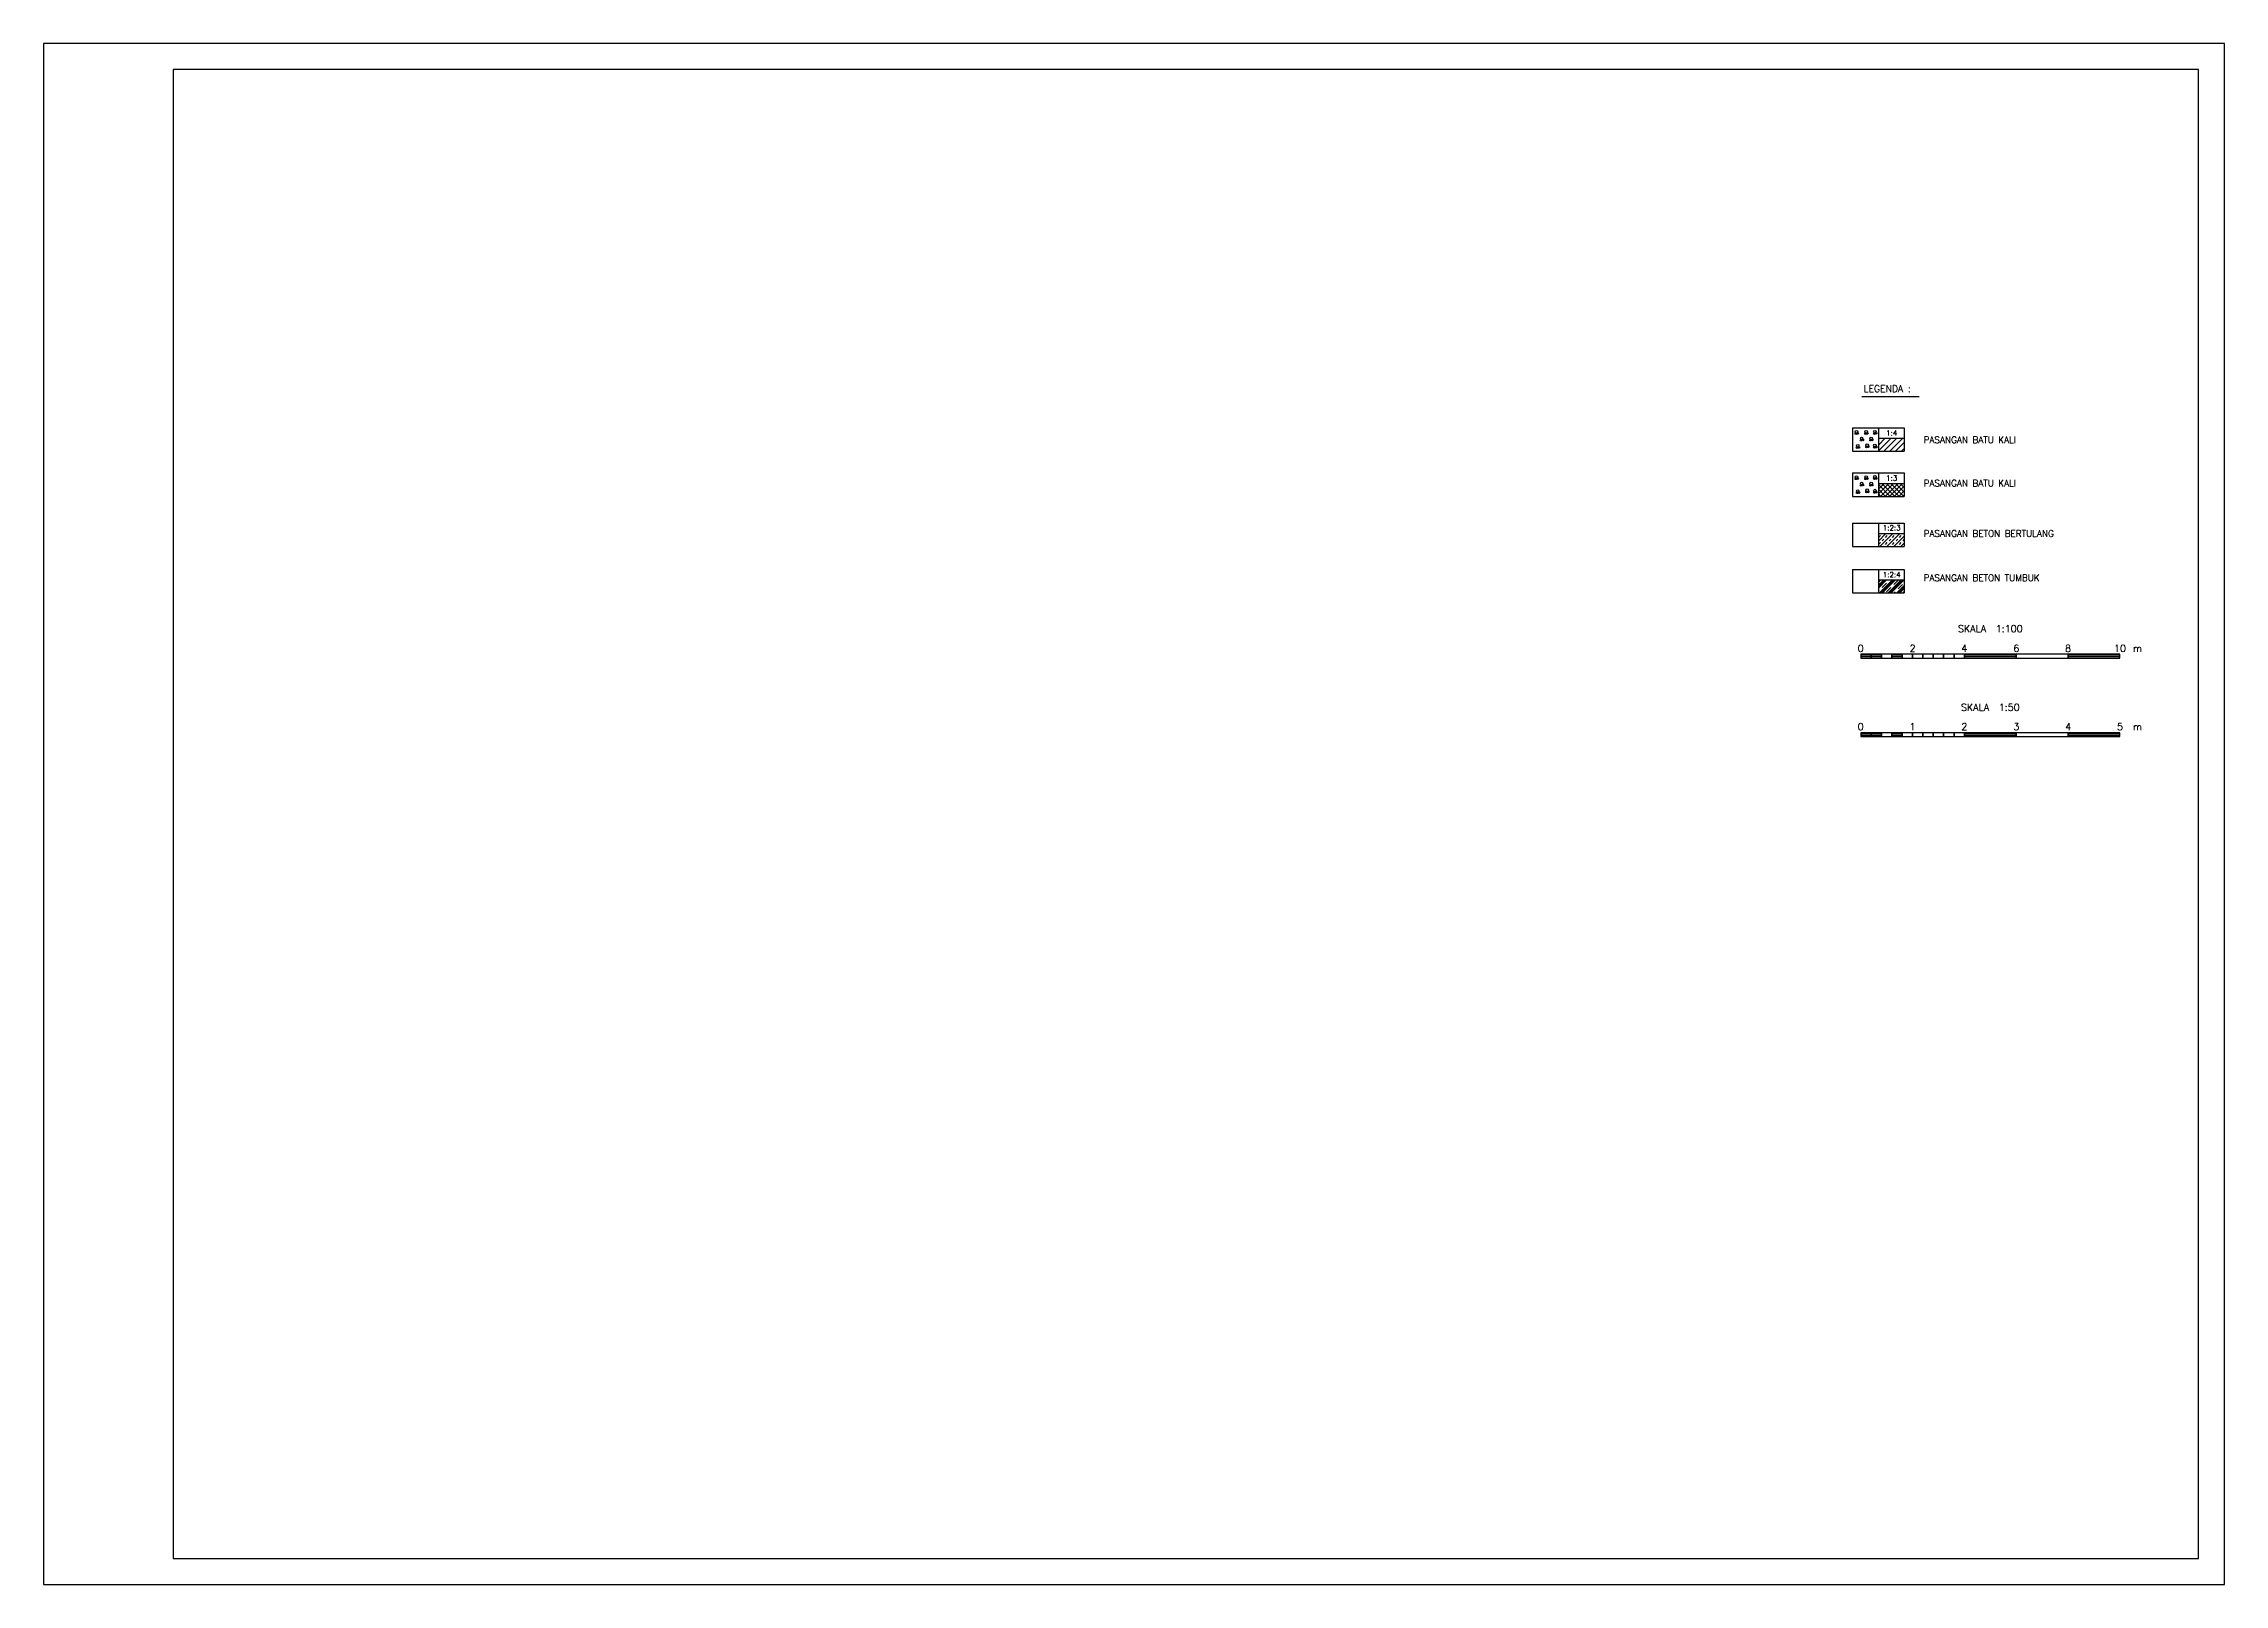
# Model space of a CAD drawing. Header units: metres. Extents: x -297.6 to -213.5, y 361.7 to 421.1.
import ezdxf
from ezdxf.enums import TextEntityAlignment as Align

# ---------------------------------------------------------------- set-up
doc = ezdxf.new("R2010")
doc.units = ezdxf.units.M
doc.header["$MEASUREMENT"] = 0
doc.layers.get('0').update_dxf_attribs({"linetype": 'CONTINUOUS'})
doc.styles.get("Standard").update_dxf_attribs({"font": 'Simplex.shx', "width": 0.8})
pattern_1 = [(0, (-228.50074, 370.562116), (0, 0.0635), [])]
pattern_2 = [(0, (-228.50074, 367.53657), (0, 0.0635), [])]

msp = doc.modelspace()

# ---------------------------------------------------------------- hatches: boundary and pattern name
at = {"linetype": 'Continuous'}
h = msp.add_hatch(dxfattribs=at)
h.set_pattern_fill('ANSI31', color=1, scale=0.05, style=0)
h.set_pattern_definition([(45, (-262.7087, 410.99413), (-0.1122532, 0.1122532), [])])
h.paths.add_polyline_path([(-225.819, 405.34), (-225.819, 405.84), (-226.819, 405.84), (-226.819, 405.34)])
h = msp.add_hatch(dxfattribs=at)
h.set_pattern_fill('ANSI37', color=1, style=0)
h.set_pattern_definition([(45, (4702.42499, 1359.7085), (-0.0883883476, 0.0883883476), []), (135, (4702.42499, 1359.7085), (-0.0883883476, -0.0883883476), [])])
h.paths.add_polyline_path([(-225.819, 403.602), (-225.819, 404.102), (-226.819, 404.102), (-226.819, 403.602)])
h = msp.add_hatch(dxfattribs=at)
h.set_pattern_fill('TRANS', color=1, scale=0.03, angle=45, style=0)
h.set_pattern_definition([(45, (-262.7087, 403.43271), (-0.1347038, 0.1347038), []), (45, (-262.77605, 403.50006), (-0.1347038, 0.1347038), [0.09525, -0.09525])])
h.paths.add_polyline_path([(-225.819, 401.665), (-225.819, 402.165), (-226.819, 402.165), (-226.819, 401.665)])
h = msp.add_hatch(dxfattribs=at)
h.set_pattern_fill('CLAY', color=1, scale=0.05, angle=45, style=0)
h.set_pattern_definition([(45, (-262.7087, 403.57175), (-0.1683798, 0.1683798), []), (45, (-262.73676, 403.59981), (-0.1683798, 0.1683798), []), (45, (-262.76482, 403.62788), (-0.1683798, 0.1683798), []), (45, (-262.82095, 403.684), (-0.1683798, 0.1683798), [0.238125, -0.15875])])
h.paths.add_polyline_path([(-225.819, 399.88), (-225.819, 400.38), (-226.819, 400.38), (-226.819, 399.88)])
h = msp.add_hatch(dxfattribs=at)
h.set_pattern_fill('LINE', color=2, scale=0.02, style=0)
h.set_pattern_definition(pattern_1)
h.paths.add_polyline_path([(-227.501, 397.362), (-227.101, 397.362), (-227.101, 397.512), (-227.501, 397.512)])
h = msp.add_hatch(dxfattribs=at)
h.set_pattern_fill('LINE', color=2, scale=0.02, style=0)
h.set_pattern_definition(pattern_1)
h.paths.add_polyline_path([(-227.101, 397.362), (-226.701, 397.362), (-226.701, 397.512), (-227.101, 397.512)])
h = msp.add_hatch(dxfattribs=at)
h.set_pattern_fill('LINE', color=2, scale=0.02, style=0)
h.set_pattern_definition(pattern_1)
h.paths.add_polyline_path([(-226.301, 397.362), (-225.901, 397.362), (-225.901, 397.512), (-226.301, 397.512)])
h = msp.add_hatch(dxfattribs=at)
h.set_pattern_fill('LINE', color=2, scale=0.02, style=0)
h.set_pattern_definition(pattern_1)
h.paths.add_polyline_path([(-223.501, 397.362), (-221.501, 397.362), (-221.501, 397.512), (-223.501, 397.512)])
h = msp.add_hatch(dxfattribs=at)
h.set_pattern_fill('LINE', color=2, scale=0.02, style=0)
h.set_pattern_definition(pattern_1)
h.paths.add_polyline_path([(-219.501, 397.362), (-217.501, 397.362), (-217.501, 397.512), (-219.501, 397.512)])
h = msp.add_hatch(dxfattribs=at)
h.set_pattern_fill('LINE', color=2, scale=0.02, style=0)
h.set_pattern_definition(pattern_2)
h.paths.add_polyline_path([(-227.501, 394.337), (-227.101, 394.337), (-227.101, 394.487), (-227.501, 394.487)])
h = msp.add_hatch(dxfattribs=at)
h.set_pattern_fill('LINE', color=2, scale=0.02, style=0)
h.set_pattern_definition(pattern_2)
h.paths.add_polyline_path([(-227.101, 394.337), (-226.701, 394.337), (-226.701, 394.487), (-227.101, 394.487)])
h = msp.add_hatch(dxfattribs=at)
h.set_pattern_fill('LINE', color=2, scale=0.02, style=0)
h.set_pattern_definition(pattern_2)
h.paths.add_polyline_path([(-226.301, 394.337), (-225.901, 394.337), (-225.901, 394.487), (-226.301, 394.487)])
h = msp.add_hatch(dxfattribs=at)
h.set_pattern_fill('LINE', color=2, scale=0.02, style=0)
h.set_pattern_definition(pattern_2)
h.paths.add_polyline_path([(-223.501, 394.337), (-221.501, 394.337), (-221.501, 394.487), (-223.501, 394.487)])
h = msp.add_hatch(dxfattribs=at)
h.set_pattern_fill('LINE', color=2, scale=0.02, style=0)
h.set_pattern_definition(pattern_2)
h.paths.add_polyline_path([(-219.501, 394.337), (-217.501, 394.337), (-217.501, 394.487), (-219.501, 394.487)])

# ---------------------------------------------------------------- linework, layer by layer
at = {"color": 4}
msp.add_line((-227.462, 407.45), (-225.251, 407.45), dxfattribs=at)
at = {"color": 3, "linetype": 'Continuous'}
for p, q in [((-227.819, 406.24), (-227.819, 405.34)), ((-227.819, 406.24), (-225.819, 406.24)), ((-226.819, 406.24), (-226.819, 405.34)), ((-225.819, 406.24), (-225.819, 405.34)), ((-226.819, 405.84), (-225.819, 405.84)), ((-227.819, 405.34), (-225.819, 405.34)), ((-227.819, 404.502), (-227.819, 403.602)), ((-227.819, 404.502), (-225.819, 404.502)), ((-226.819, 404.502), (-226.819, 403.602)), ((-226.819, 404.102), (-225.819, 404.102)), ((-225.819, 404.502), (-225.819, 403.602)), ((-227.819, 403.602), (-225.819, 403.602)), ((-227.819, 402.565), (-225.819, 402.565)), ((-227.819, 402.565), (-227.819, 401.665)), ((-226.819, 402.565), (-226.819, 401.665)), ((-226.819, 402.165), (-225.819, 402.165)), ((-225.819, 402.565), (-225.819, 401.665)), ((-227.819, 401.665), (-225.819, 401.665)), ((-227.819, 400.78), (-227.819, 399.88)), ((-227.819, 400.78), (-225.819, 400.78)), ((-226.819, 400.78), (-226.819, 399.88)), ((-226.819, 400.38), (-225.819, 400.38)), ((-225.819, 400.78), (-225.819, 399.88)), ((-227.819, 399.88), (-225.819, 399.88))]:
    msp.add_line(p, q, dxfattribs=at)
at = {"color": 2}
msp.add_lwpolyline([(-297.575, 361.655), (-213.475, 361.655), (-213.475, 421.055), (-297.575, 421.055)], close=True, dxfattribs=at)
at = {"color": 6}
msp.add_lwpolyline([(-292.575, 362.655), (-214.475, 362.655), (-214.475, 420.055), (-292.575, 420.055)], close=True, dxfattribs=at)
at = {"color": 3, "linetype": 'Continuous'}
for points in [[(-227.501, 397.362), (-227.101, 397.362), (-227.101, 397.512), (-227.501, 397.512)], [(-227.101, 397.362), (-226.701, 397.362), (-226.701, 397.512), (-227.101, 397.512)], [(-226.701, 397.362), (-226.301, 397.362), (-226.301, 397.512), (-226.701, 397.512)], [(-226.301, 397.362), (-225.901, 397.362), (-225.901, 397.512), (-226.301, 397.512)], [(-225.901, 397.362), (-225.501, 397.362), (-225.501, 397.512), (-225.901, 397.512)], [(-225.501, 397.362), (-225.101, 397.362), (-225.101, 397.512), (-225.501, 397.512)], [(-225.101, 397.362), (-224.701, 397.362), (-224.701, 397.512), (-225.101, 397.512)], [(-224.701, 397.362), (-224.301, 397.362), (-224.301, 397.512), (-224.701, 397.512)], [(-224.301, 397.362), (-223.901, 397.362), (-223.901, 397.512), (-224.301, 397.512)], [(-223.901, 397.362), (-223.501, 397.362), (-223.501, 397.512), (-223.901, 397.512)], [(-223.501, 397.362), (-221.501, 397.362), (-221.501, 397.512), (-223.501, 397.512)], [(-221.501, 397.362), (-219.501, 397.362), (-219.501, 397.512), (-221.501, 397.512)], [(-219.501, 397.362), (-217.501, 397.362), (-217.501, 397.512), (-219.501, 397.512)], [(-227.501, 394.337), (-227.101, 394.337), (-227.101, 394.487), (-227.501, 394.487)], [(-227.101, 394.337), (-226.701, 394.337), (-226.701, 394.487), (-227.101, 394.487)], [(-226.701, 394.337), (-226.301, 394.337), (-226.301, 394.487), (-226.701, 394.487)], [(-226.301, 394.337), (-225.901, 394.337), (-225.901, 394.487), (-226.301, 394.487)], [(-225.901, 394.337), (-225.501, 394.337), (-225.501, 394.487), (-225.901, 394.487)], [(-225.501, 394.337), (-225.101, 394.337), (-225.101, 394.487), (-225.501, 394.487)], [(-225.101, 394.337), (-224.701, 394.337), (-224.701, 394.487), (-225.101, 394.487)], [(-224.701, 394.337), (-224.301, 394.337), (-224.301, 394.487), (-224.701, 394.487)], [(-224.301, 394.337), (-223.901, 394.337), (-223.901, 394.487), (-224.301, 394.487)], [(-223.901, 394.337), (-223.501, 394.337), (-223.501, 394.487), (-223.901, 394.487)], [(-223.501, 394.337), (-221.501, 394.337), (-221.501, 394.487), (-223.501, 394.487)], [(-221.501, 394.337), (-219.501, 394.337), (-219.501, 394.487), (-221.501, 394.487)], [(-219.501, 394.337), (-217.501, 394.337), (-217.501, 394.487), (-219.501, 394.487)]]:
    msp.add_lwpolyline(points, close=True, dxfattribs=at)
for centre, radius in [((-227.662, 406.088), 0.0494), ((-227.614, 405.547), 0.0494), ((-227.614, 406.026), 0.0314), ((-227.566, 405.485), 0.0314), ((-227.464, 405.837), 0.0494), ((-227.416, 405.775), 0.0314), ((-227.29, 406.088), 0.0494), ((-227.252, 405.576), 0.0494), ((-227.242, 406.026), 0.0314), ((-227.203, 405.514), 0.0314), ((-227.097, 405.837), 0.0494), ((-227.049, 405.775), 0.0314), ((-226.952, 406.093), 0.0494), ((-226.952, 405.562), 0.0494), ((-226.904, 406.031), 0.0314), ((-226.904, 405.5), 0.0314), ((-227.662, 404.349), 0.0494), ((-227.614, 403.809), 0.0494), ((-227.614, 404.288), 0.0314), ((-227.566, 403.747), 0.0314), ((-227.464, 404.098), 0.0494), ((-227.416, 404.036), 0.0314), ((-227.29, 404.349), 0.0494), ((-227.252, 403.838), 0.0494), ((-227.242, 404.288), 0.0314), ((-227.203, 403.776), 0.0314), ((-227.097, 404.098), 0.0494), ((-227.049, 404.036), 0.0314), ((-226.952, 404.354), 0.0494), ((-226.952, 403.823), 0.0494), ((-226.904, 404.292), 0.0314), ((-226.904, 403.761), 0.0314)]:
    msp.add_circle(centre, radius, dxfattribs=at)
for centre in [(-227.684, 406.014), (-227.636, 405.473), (-227.486, 405.763), (-227.312, 406.014), (-227.274, 405.502), (-227.119, 405.763), (-226.974, 406.019), (-226.974, 405.488), (-227.684, 404.275), (-227.636, 403.735), (-227.486, 404.024), (-227.312, 404.275), (-227.274, 403.764), (-227.119, 404.024), (-226.974, 404.28), (-226.974, 403.749)]:
    msp.add_ellipse(centre, major_axis=(-0.0329, 0), ratio=0.833332, dxfattribs=at)

# ---------------------------------------------------------------- texts
at = {"color": 4}
for s, height, p in [('LEGENDA :', 0.26, (-227.387, 407.623)), ('PASANGAN BATU KALI', 0.25, (-225.076, 405.655)), ('PASANGAN BATU KALI', 0.25, (-225.076, 403.982)), ('PASANGAN BETON BERTULANG', 0.25, (-225.076, 402.042)), ('PASANGAN BETON TUMBUK', 0.25, (-225.076, 400.336))]:
    msp.add_text(s, height=height, dxfattribs=at).set_placement(p)
at = {"color": 3, "linetype": 'Continuous'}
for s, height, p in [('1:4', 0.2, (-226.305, 405.944)), ('1:3', 0.2, (-226.305, 404.206)), ('1:2:3', 0.2, (-226.305, 402.288)), ('1:2:4', 0.2, (-226.305, 400.484)), ('0', 0.27, (-227.501, 397.612)), ('2', 0.27, (-225.501, 397.612)), ('SKALA  1:100', 0.27, (-222.501, 398.362)), ('4', 0.27, (-223.501, 397.612)), ('6', 0.27, (-221.501, 397.612)), ('8', 0.27, (-219.501, 397.612)), ('10', 0.27, (-217.501, 397.612)), ('SKALA  1:50', 0.27, (-222.501, 395.337)), ('0', 0.27, (-227.501, 394.587)), ('1', 0.27, (-225.501, 394.587)), ('2', 0.27, (-223.501, 394.587)), ('3', 0.27, (-221.501, 394.587)), ('4', 0.27, (-219.501, 394.587)), ('5', 0.27, (-217.501, 394.587))]:
    msp.add_text(s, height=height, dxfattribs=at).set_placement(p, align=Align.CENTER)
for p in [(-217.001, 397.612), (-217.001, 394.587)]:
    msp.add_text('m', height=0.27, dxfattribs=at).set_placement(p)

doc.saveas('drawing.dxf')
